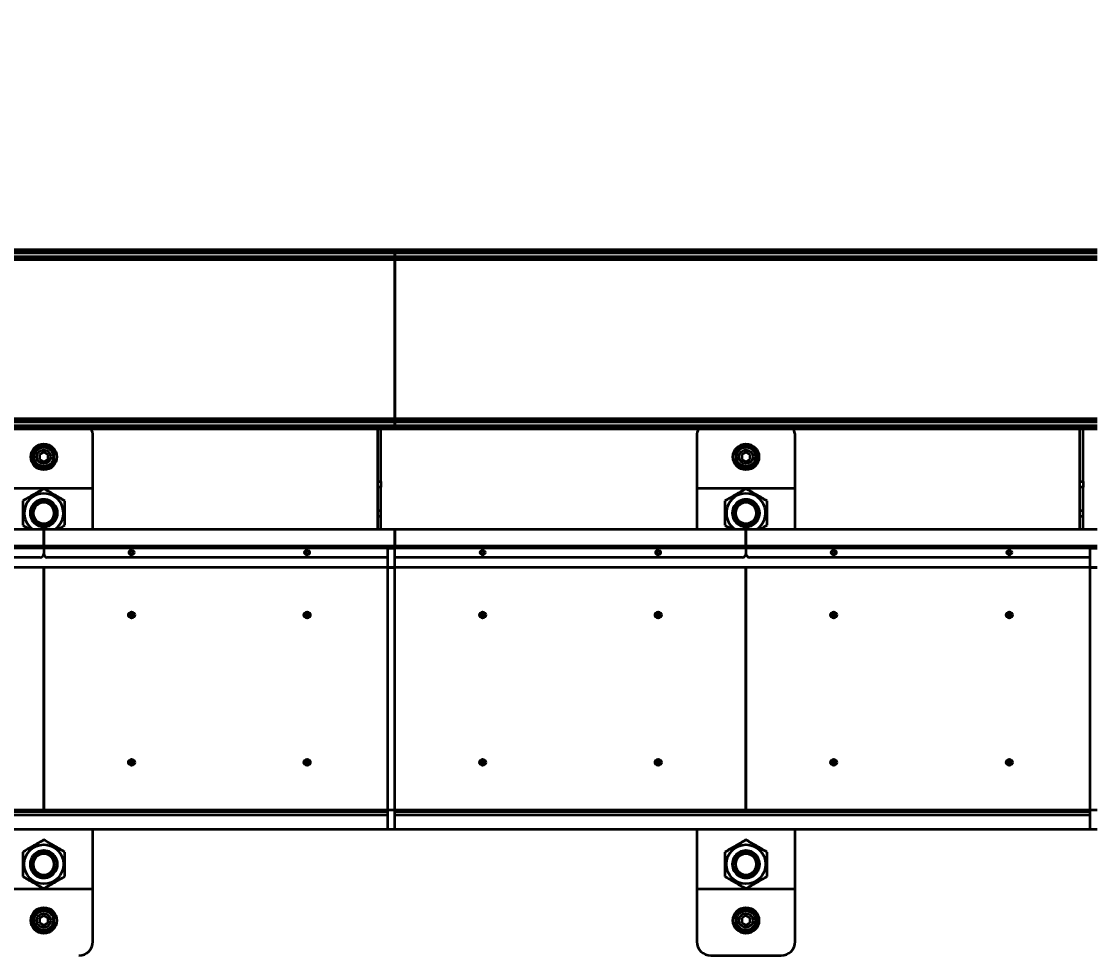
# Model space of a CAD drawing. Header units: millimetres. Extents: x 0 to 420, y 0 to 297.
# Drawn here: x 226 to 241.27, y 159.39 to 172.69 of the extents above; entities that cross this region are included whole.
import ezdxf

# ---------------------------------------------------------------- set-up
doc = ezdxf.new("R2010")
doc.units = ezdxf.units.MM
doc.layers.add('尺寸线层', color=150, linetype='Continuous')
doc.styles.add('SLDTEXTSTYLE2', font='TXT', dxfattribs={"width": 0.7})
doc.dimstyles.new('SLDDIMSTYLE0', dxfattribs={"dimtxt": 3.5, "dimasz": 3.302, "dimexe": 0, "dimexo": 0.0625, "dimgap": 0.875, "dimtad": 1, "dimdec": 1, "dimlfac": 100, "dimrnd": 1e-09, "dimzin": 12, "dimdsep": 46, "dimtxsty": 'SLDTEXTSTYLE2', "dimsah": 1, "dimcen": 0.09, "dimadec": 0, "dimazin": 3, "dimtfac": 1, "dimtdec": 3, "dimtofl": 0, "dimtmove": 0, "dimatfit": 3, "dimfxl": 0, "dimfrac": 2, "dimtolj": 1, "dimtzin": 12, "dimarcsym": 0})

# ---------------------------------------------------------------- blocks, each defined once
blk = doc.blocks.new('_D_6')
at = {"layer": '尺寸线层'}
for p, q in [((91.215, 164.917), (91.215, 234.192)), ((321.315, 165.187), (321.315, 234.192)), ((321.315, 233.192), (91.215, 233.192))]:
    blk.add_line(p, q, dxfattribs=at)
for points in [[(91.215, 233.192), (94.517, 232.684), (94.517, 233.7)], [(321.315, 233.192), (318.013, 233.7), (318.013, 232.684)]]:
    blk.add_solid(points, dxfattribs=at)
at = {"layer": '尺寸线层', "insert": (205.173, 237.704), "char_height": 3.5, "attachment_point": 1, "style": 'SLDTEXTSTYLE2'}
blk.add_mtext('23010', dxfattribs=at)
blk = doc.blocks.new('_D_7')
at = {"layer": '尺寸线层'}
for p, q in [((70.597, 160.402), (70.597, 246.192)), ((332.816, 175.117), (332.816, 246.192)), ((332.816, 245.192), (70.597, 245.192))]:
    blk.add_line(p, q, dxfattribs=at)
for points in [[(70.597, 245.192), (73.899, 244.684), (73.899, 245.7)], [(332.816, 245.192), (329.514, 245.7), (329.514, 244.684)]]:
    blk.add_solid(points, dxfattribs=at)
at = {"layer": '尺寸线层', "insert": (202.876, 249.704), "char_height": 3.5, "attachment_point": 1, "style": 'SLDTEXTSTYLE2'}
blk.add_mtext('26221.85', dxfattribs=at)

msp = doc.modelspace()

# ---------------------------------------------------------------- linework, layer by layer
at = {"color": 7, "linetype": 'Continuous', "lineweight": 35}
for p, q in [((231.3154, 169.4422), (221.3154, 169.4422)), ((221.3154, 169.4372), (231.3154, 169.4372)), ((231.3154, 169.4019), (221.3154, 169.4019)), ((221.3154, 169.3976), (231.3154, 169.3976)), ((231.3154, 169.3429), (221.3154, 169.3429)), ((221.3154, 169.3422), (231.3154, 169.3422)), ((221.3154, 169.3372), (231.3154, 169.3372)), ((231.3154, 169.4422), (231.3154, 169.4372)), ((241.3154, 169.4422), (231.3154, 169.4422)), ((231.3154, 169.4372), (231.3154, 169.4422)), ((231.3154, 169.4019), (231.3154, 169.4372)), ((231.3154, 169.4372), (231.3154, 169.4019)), ((231.3154, 169.4372), (241.3154, 169.4372)), ((231.3154, 169.4019), (231.3154, 169.3976)), ((231.3154, 169.3976), (231.3154, 169.4019)), ((241.3154, 169.4019), (231.3154, 169.4019)), ((231.3154, 169.3429), (231.3154, 169.3976)), ((231.3154, 169.3976), (241.3154, 169.3976)), ((231.3154, 169.3976), (231.3154, 169.3429)), ((231.3154, 169.3429), (231.3154, 169.3422)), ((241.3154, 169.3429), (231.3154, 169.3429)), ((231.3154, 169.3422), (231.3154, 169.3429)), ((231.3154, 169.3372), (231.3154, 169.3422)), ((231.3154, 169.3422), (241.3154, 169.3422)), ((231.3154, 169.3422), (231.3154, 169.3372)), ((231.3154, 169.2972), (231.3154, 169.3372)), ((231.3154, 169.3372), (241.3154, 169.3372)), ((231.3154, 169.3372), (231.3154, 169.2972)), ((231.3154, 169.2972), (221.3154, 169.2972)), ((231.3154, 167.0372), (231.3154, 169.2972)), ((231.3154, 169.2972), (231.3154, 167.0372)), ((241.3154, 169.2972), (231.3154, 169.2972)), ((221.3154, 167.0372), (231.3154, 167.0372)), ((231.3154, 167.0372), (231.3154, 166.9972)), ((231.3154, 166.9972), (231.3154, 167.0372)), ((231.3154, 167.0372), (241.3154, 167.0372)), ((231.3154, 166.9972), (221.3154, 166.9972)), ((231.3154, 166.9922), (221.3154, 166.9922)), ((221.3154, 166.9916), (231.3154, 166.9916)), ((231.3154, 166.9369), (221.3154, 166.9369)), ((221.3154, 166.9326), (231.3154, 166.9326)), ((231.3154, 166.8972), (221.3154, 166.8972)), ((221.3154, 166.8922), (231.3154, 166.8922)), ((231.0654, 166.8922), (231.0654, 166.1403)), ((231.1154, 166.1403), (231.1154, 166.8922)), ((241.3154, 166.9972), (231.3154, 166.9972)), ((231.3154, 166.9972), (231.3154, 166.9922)), ((231.3154, 166.9922), (231.3154, 166.9972)), ((241.3154, 166.9922), (231.3154, 166.9922)), ((231.3154, 166.9916), (231.3154, 166.9922)), ((231.3154, 166.9922), (231.3154, 166.9916)), ((231.3154, 166.9916), (241.3154, 166.9916)), ((231.3154, 166.9916), (231.3154, 166.9369)), ((231.3154, 166.9369), (231.3154, 166.9916)), ((231.3154, 166.9326), (231.3154, 166.9369)), ((241.3154, 166.9369), (231.3154, 166.9369)), ((231.3154, 166.9369), (231.3154, 166.9326)), ((231.3154, 166.9326), (231.3154, 166.8972)), ((231.3154, 166.9326), (241.3154, 166.9326)), ((231.3154, 166.8972), (231.3154, 166.9326)), ((241.3154, 166.8972), (231.3154, 166.8972)), ((231.3154, 166.8922), (231.3154, 166.8972)), ((231.3154, 166.8972), (231.3154, 166.8922)), ((231.3154, 166.8922), (241.3154, 166.8922)), ((241.0654, 166.8922), (241.0654, 166.1403)), ((241.1154, 166.1403), (241.1154, 166.8922)), ((227.0154, 166.0422), (227.0154, 166.7922)), ((235.6154, 166.7922), (235.6154, 166.0422)), ((237.0154, 166.0422), (237.0154, 166.7922)), ((226.3154, 166.5615), (226.2554, 166.5269)), ((226.2554, 166.5269), (226.2554, 166.4576)), ((226.2554, 166.4576), (226.3154, 166.423)), ((226.3754, 166.5269), (226.3154, 166.5615)), ((226.3154, 166.423), (226.3754, 166.4576)), ((226.3754, 166.4576), (226.3754, 166.5269)), ((236.3154, 166.5615), (236.2554, 166.5269)), ((236.2554, 166.5269), (236.2554, 166.4576)), ((236.2554, 166.4576), (236.3154, 166.423)), ((236.3754, 166.5269), (236.3154, 166.5615)), ((236.3154, 166.423), (236.3754, 166.4576)), ((236.3754, 166.4576), (236.3754, 166.5269)), ((231.0654, 166.1403), (231.1154, 166.1403)), ((231.0654, 166.1403), (231.0654, 166.0622)), ((231.1154, 166.1403), (231.1154, 166.0622)), ((241.0654, 166.1403), (241.1154, 166.1403)), ((241.0654, 166.1403), (241.0654, 166.0622)), ((241.1154, 166.1403), (241.1154, 166.0622)), ((227.0154, 166.0422), (225.6154, 166.0422)), ((227.0154, 165.4622), (227.0154, 166.0422)), ((231.1154, 166.0622), (231.0654, 166.0622)), ((231.0654, 166.0622), (231.0654, 165.7223)), ((231.1154, 165.7223), (231.1154, 166.0622)), ((235.6154, 166.0422), (235.6154, 165.4622)), ((237.0154, 166.0422), (235.6154, 166.0422)), ((237.0154, 165.4622), (237.0154, 166.0422)), ((241.1154, 166.0622), (241.0654, 166.0622)), ((241.0654, 166.0622), (241.0654, 165.7223)), ((241.1154, 165.7223), (241.1154, 166.0622)), ((226.1465, 165.7897), (226.3154, 165.8872)), ((226.3154, 165.8872), (226.4842, 165.7897)), ((236.1465, 165.7897), (236.3154, 165.8872)), ((236.3154, 165.8872), (236.4842, 165.7897)), ((226.1465, 165.7897), (226.1465, 165.5947)), ((226.466, 165.7022), (226.4663, 165.6895)), ((226.4842, 165.7897), (226.4842, 165.5947)), ((231.1154, 165.7223), (231.0654, 165.7223)), ((231.0654, 165.7223), (231.0654, 165.6442)), ((231.1154, 165.6442), (231.1154, 165.7223)), ((236.1465, 165.7897), (236.1465, 165.5947)), ((236.466, 165.7022), (236.4663, 165.6895)), ((236.4842, 165.7897), (236.4842, 165.5947)), ((241.1154, 165.7223), (241.0654, 165.7223)), ((241.0654, 165.7223), (241.0654, 165.6442)), ((241.1154, 165.6442), (241.1154, 165.7223)), ((226.1465, 165.5947), (226.3154, 165.4972)), ((226.3154, 165.4972), (226.4842, 165.5947)), ((231.1154, 165.6442), (231.0654, 165.6442)), ((231.0654, 165.6442), (231.0654, 165.4622)), ((231.1154, 165.4622), (231.1154, 165.6442)), ((236.1465, 165.5947), (236.3154, 165.4972)), ((236.3154, 165.4972), (236.4842, 165.5947)), ((241.1154, 165.6442), (241.0654, 165.6442)), ((241.0654, 165.6442), (241.0654, 165.4622)), ((241.1154, 165.4622), (241.1154, 165.6442)), ((221.3154, 165.4622), (226.3154, 165.4622)), ((226.3154, 165.4622), (231.3154, 165.4622)), ((226.3154, 165.2222), (226.3154, 165.4622)), ((226.3154, 165.4622), (226.3154, 165.2222)), ((231.3154, 165.2222), (231.3154, 165.4622)), ((231.3154, 165.4622), (231.3154, 165.2222)), ((231.3154, 165.4622), (236.3154, 165.4622)), ((236.3154, 165.4622), (241.3154, 165.4622)), ((236.3154, 165.2222), (236.3154, 165.4622)), ((236.3154, 165.4622), (236.3154, 165.2222)), ((226.3154, 165.2222), (221.3154, 165.2222)), ((226.3154, 165.2222), (226.3154, 165.2022)), ((231.3154, 165.2222), (226.3154, 165.2222)), ((226.3154, 165.2022), (226.3154, 165.2222)), ((231.3154, 165.2222), (231.3154, 165.2022)), ((236.3154, 165.2222), (231.3154, 165.2222)), ((231.3154, 165.2022), (231.3154, 165.2222)), ((241.3154, 165.2222), (236.3154, 165.2222)), ((236.3154, 165.2222), (236.3154, 165.2022)), ((236.3154, 165.2022), (236.3154, 165.2222)), ((221.3154, 165.2022), (226.3154, 165.2022)), ((226.3154, 165.1922), (221.3154, 165.1922)), ((226.2654, 165.0622), (221.3154, 165.0622)), ((226.3154, 165.2022), (231.3154, 165.2022)), ((226.3154, 165.1922), (226.3154, 165.2022)), ((226.3154, 165.2022), (226.3154, 165.1922)), ((226.3154, 165.1922), (226.3154, 165.1122)), ((226.3154, 165.1922), (226.3154, 165.1122)), ((231.2154, 165.1922), (226.3154, 165.1922)), ((231.2154, 165.0622), (226.3654, 165.0622)), ((231.2154, 165.1922), (231.3154, 165.1922)), ((231.2154, 164.9172), (231.2154, 165.1922)), ((231.3154, 165.1922), (231.3154, 165.2022)), ((231.3154, 165.2022), (236.3154, 165.2022)), ((231.3154, 165.2022), (231.3154, 165.1922)), ((231.3154, 164.9172), (231.3154, 165.1922)), ((236.3154, 165.1922), (231.3154, 165.1922)), ((236.2654, 165.0622), (231.3154, 165.0622)), ((236.3154, 165.2022), (241.3154, 165.2022)), ((236.3154, 165.1922), (236.3154, 165.2022)), ((236.3154, 165.2022), (236.3154, 165.1922)), ((236.3154, 165.1922), (236.3154, 165.1122)), ((236.3154, 165.1922), (236.3154, 165.1122)), ((241.2154, 165.1922), (236.3154, 165.1922)), ((241.2154, 165.0622), (236.3654, 165.0622)), ((241.2154, 165.1922), (241.3154, 165.1922)), ((241.2154, 164.9172), (241.2154, 165.1922)), ((226.3154, 164.9172), (221.3154, 164.9172)), ((226.3154, 161.4672), (226.3154, 164.9172)), ((226.3154, 164.9172), (226.3154, 161.4672)), ((231.3154, 164.9172), (226.3154, 164.9172)), ((231.2154, 161.4672), (231.2154, 164.9172)), ((231.2154, 164.9172), (231.3154, 164.9172)), ((236.3154, 164.9172), (231.3154, 164.9172)), ((231.3154, 161.4672), (231.3154, 164.9172)), ((236.3154, 161.4672), (236.3154, 164.9172)), ((236.3154, 164.9172), (236.3154, 161.4672)), ((241.3154, 164.9172), (236.3154, 164.9172)), ((241.2154, 161.4672), (241.2154, 164.9172)), ((241.2154, 164.9172), (241.3154, 164.9172)), ((221.3154, 161.4672), (226.3154, 161.4672)), ((221.3154, 161.4422), (231.2154, 161.4422)), ((231.2154, 161.3922), (221.3154, 161.3922)), ((226.3154, 161.4672), (231.3154, 161.4672)), ((231.2154, 161.4672), (231.3154, 161.4672)), ((231.2154, 161.1922), (231.2154, 161.4672)), ((231.3154, 161.4672), (236.3154, 161.4672)), ((231.3154, 161.1922), (231.3154, 161.4672)), ((231.3154, 161.4422), (241.2154, 161.4422)), ((241.2154, 161.3922), (231.3154, 161.3922)), ((236.3154, 161.4672), (241.3154, 161.4672)), ((241.2154, 161.4672), (241.3154, 161.4672)), ((241.2154, 161.1922), (241.2154, 161.4672)), ((221.3154, 161.1922), (231.2154, 161.1922)), ((227.0154, 160.3422), (227.0154, 161.1922)), ((231.2154, 161.1922), (231.3154, 161.1922)), ((231.3154, 161.1922), (241.2154, 161.1922)), ((235.6154, 161.1922), (235.6154, 160.3422)), ((237.0154, 160.3422), (237.0154, 161.1922)), ((241.2154, 161.1922), (241.3154, 161.1922)), ((226.1655, 160.8007), (226.1465, 160.7897)), ((226.1465, 160.7897), (226.1465, 160.7678)), ((226.3154, 160.8872), (226.2964, 160.8763)), ((226.3344, 160.8763), (226.3154, 160.8872)), ((226.4842, 160.7897), (226.4652, 160.8007)), ((226.4842, 160.7897), (226.4842, 160.7678)), ((236.1655, 160.8007), (236.1465, 160.7897)), ((236.1465, 160.7897), (236.1465, 160.7678)), ((236.3154, 160.8872), (236.2964, 160.8763)), ((236.3344, 160.8763), (236.3154, 160.8872)), ((236.4842, 160.7897), (236.4652, 160.8007)), ((236.4842, 160.7897), (236.4842, 160.7678)), ((226.4659, 160.7039), (226.4659, 160.6809)), ((236.4659, 160.7039), (236.4659, 160.6809)), ((226.1465, 160.6167), (226.1465, 160.5947)), ((226.1655, 160.5838), (226.1465, 160.5947)), ((226.3154, 160.4972), (226.2964, 160.5082)), ((226.3344, 160.5082), (226.3154, 160.4972)), ((226.4842, 160.5947), (226.4652, 160.5838)), ((226.4842, 160.6167), (226.4842, 160.5947)), ((236.1465, 160.6167), (236.1465, 160.5947)), ((236.1655, 160.5838), (236.1465, 160.5947)), ((236.3154, 160.4972), (236.2964, 160.5082)), ((236.3344, 160.5082), (236.3154, 160.4972)), ((236.4842, 160.5947), (236.4652, 160.5838)), ((236.4842, 160.6167), (236.4842, 160.5947)), ((225.6154, 160.3422), (227.0154, 160.3422)), ((227.0154, 159.5922), (227.0154, 160.3422)), ((235.6154, 160.3422), (237.0154, 160.3422)), ((235.6154, 160.3422), (235.6154, 159.5922)), ((237.0154, 159.5922), (237.0154, 160.3422)), ((226.3154, 159.9615), (226.2554, 159.9269)), ((226.2554, 159.9269), (226.2554, 159.8576)), ((226.3754, 159.9269), (226.3154, 159.9615)), ((226.3754, 159.8576), (226.3754, 159.9269)), ((236.3154, 159.9615), (236.2554, 159.9269)), ((236.2554, 159.9269), (236.2554, 159.8576)), ((236.3754, 159.9269), (236.3154, 159.9615)), ((236.3754, 159.8576), (236.3754, 159.9269)), ((226.2554, 159.8576), (226.3154, 159.823)), ((226.3154, 159.823), (226.3754, 159.8576)), ((236.2554, 159.8576), (236.3154, 159.823)), ((236.3154, 159.823), (236.3754, 159.8576)), ((235.8154, 159.3922), (236.8154, 159.3922))]:
    msp.add_line(p, q, dxfattribs=at)
at = {"color": 7, "linetype": 'Continuous', "lineweight": 35, "flags": 128}
for points in [[(226.3771, 165.83), (226.3905, 165.8232), (226.4044, 165.8142)], [(236.3771, 165.83), (236.3905, 165.8232), (236.4044, 165.8142)], [(226.2451, 165.5586), (226.2427, 165.5599), (226.2336, 165.5653)], [(226.4014, 165.5682), (226.3995, 165.5668), (226.3816, 165.5565)], [(236.2451, 165.5586), (236.2427, 165.5599), (236.2336, 165.5653)], [(236.4014, 165.5682), (236.3995, 165.5668), (236.3816, 165.5565)], [(226.2276, 160.8151), (226.2379, 160.8219), (226.2533, 160.8299)], [(236.2276, 160.8151), (236.2379, 160.8219), (236.2533, 160.8299)], [(226.1647, 160.683), (226.1651, 160.7066), (226.1655, 160.7106)], [(236.1647, 160.683), (236.1651, 160.7066), (236.1655, 160.7106)]]:
    msp.add_lwpolyline(points, dxfattribs=at)
at = {"color": 7, "linetype": 'Continuous', "lineweight": 35}
for centre, radius in [((226.3154, 166.4922), 0.185), ((226.3154, 166.4922), 0.1385), ((226.3154, 166.4922), 0.1), ((236.3154, 166.4922), 0.185), ((236.3154, 166.4922), 0.1385), ((236.3154, 166.4922), 0.1), ((227.5654, 165.1322), 0.035), ((227.5654, 165.1322), 0.025), ((230.0654, 165.1322), 0.035), ((230.0654, 165.1322), 0.025), ((232.5654, 165.1322), 0.035), ((232.5654, 165.1322), 0.025), ((235.0654, 165.1322), 0.035), ((235.0654, 165.1322), 0.025), ((237.5654, 165.1322), 0.035), ((237.5654, 165.1322), 0.025), ((240.0654, 165.1322), 0.035), ((240.0654, 165.1322), 0.025), ((227.5654, 164.2422), 0.045), ((230.0654, 164.2422), 0.045), ((232.5654, 164.2422), 0.045), ((235.0654, 164.2422), 0.045), ((237.5654, 164.2422), 0.045), ((240.0654, 164.2422), 0.045), ((227.5654, 164.2422), 0.0275), ((227.5654, 164.2422), 0.021), ((230.0654, 164.2422), 0.0275), ((230.0654, 164.2422), 0.021), ((232.5654, 164.2422), 0.0275), ((232.5654, 164.2422), 0.021), ((235.0654, 164.2422), 0.0275), ((235.0654, 164.2422), 0.021), ((237.5654, 164.2422), 0.0275), ((237.5654, 164.2422), 0.021), ((240.0654, 164.2422), 0.0275), ((240.0654, 164.2422), 0.021), ((227.5654, 162.1422), 0.045), ((227.5654, 162.1422), 0.0275), ((227.5654, 162.1422), 0.021), ((230.0654, 162.1422), 0.045), ((230.0654, 162.1422), 0.0275), ((230.0654, 162.1422), 0.021), ((232.5654, 162.1422), 0.045), ((232.5654, 162.1422), 0.0275), ((232.5654, 162.1422), 0.021), ((235.0654, 162.1422), 0.045), ((235.0654, 162.1422), 0.0275), ((235.0654, 162.1422), 0.021), ((237.5654, 162.1422), 0.045), ((237.5654, 162.1422), 0.0275), ((237.5654, 162.1422), 0.021), ((240.0654, 162.1422), 0.045), ((240.0654, 162.1422), 0.0275), ((240.0654, 162.1422), 0.021), ((226.3154, 160.6922), 0.2795), ((236.3154, 160.6922), 0.2795), ((226.3154, 160.6922), 0.185), ((236.3154, 160.6922), 0.185), ((226.3154, 159.8922), 0.185), ((226.3154, 159.8922), 0.1385), ((236.3154, 159.8922), 0.185), ((236.3154, 159.8922), 0.1385), ((226.3154, 159.8922), 0.1), ((236.3154, 159.8922), 0.1)]:
    msp.add_circle(centre, radius, dxfattribs=at)
for centre, radius, start, end in [((226.8154, 166.7922), 0.2, 0, 30), ((235.8154, 166.7922), 0.2, 150, 180), ((236.8154, 166.7922), 0.2, 0, 30), ((226.3154, 165.6922), 0.2795, 304.62404, 235.37596), ((236.3154, 165.6922), 0.2795, 304.62404, 235.37596), ((226.3154, 165.6922), 0.195, 90, 150), ((226.3154, 165.6922), 0.15, 120, 180), ((226.3154, 165.6922), 0.15, 60, 120), ((226.3154, 165.6922), 0.195, 30, 90), ((226.3154, 165.6922), 0.15, 0, 60), ((236.3154, 165.6922), 0.195, 90, 150), ((236.3154, 165.6922), 0.15, 120, 180), ((236.3154, 165.6922), 0.15, 60, 120), ((236.3154, 165.6922), 0.195, 30, 90), ((236.3154, 165.6922), 0.15, 0, 60), ((226.3154, 165.6922), 0.195, 150, 210), ((226.3154, 165.6922), 0.151, 176.50763, 187.52903), ((226.3154, 165.6922), 0.15, 180, 240), ((226.3154, 165.6922), 0.15, 300, 0), ((226.3154, 165.6922), 0.195, 330, 30), ((236.3154, 165.6922), 0.195, 150, 210), ((236.3154, 165.6922), 0.151, 176.50763, 187.52903), ((236.3154, 165.6922), 0.15, 180, 240), ((236.3154, 165.6922), 0.15, 300, 0), ((236.3154, 165.6922), 0.195, 330, 30), ((226.3154, 165.6922), 0.195, 210, 270), ((226.3154, 165.6922), 0.15, 240, 300), ((226.3154, 165.6922), 0.195, 270, 330), ((236.3154, 165.6922), 0.195, 210, 270), ((236.3154, 165.6922), 0.15, 240, 300), ((236.3154, 165.6922), 0.195, 270, 330), ((226.2654, 165.1122), 0.05, 270, 0), ((226.3654, 165.1122), 0.05, 180, 270), ((236.2654, 165.1122), 0.05, 270, 0), ((236.3654, 165.1122), 0.05, 180, 270), ((226.3154, 160.6922), 0.195, 150, 210), ((226.3154, 160.6922), 0.195, 90, 150), ((226.3154, 160.6922), 0.15, 120, 180), ((226.3154, 160.6922), 0.15, 60, 120), ((226.3154, 160.6922), 0.195, 30, 90), ((226.3154, 160.6922), 0.15, 0, 60), ((226.3154, 160.6922), 0.195, 330, 30), ((236.3154, 160.6922), 0.195, 150, 210), ((236.3154, 160.6922), 0.195, 90, 150), ((236.3154, 160.6922), 0.15, 120, 180), ((236.3154, 160.6922), 0.15, 60, 120), ((236.3154, 160.6922), 0.195, 30, 90), ((236.3154, 160.6922), 0.15, 0, 60), ((236.3154, 160.6922), 0.195, 330, 30), ((226.3154, 160.6922), 0.151, 183.49237, 185.23986), ((226.3154, 160.6922), 0.15, 180, 240), ((226.3154, 160.6922), 0.15, 300, 0), ((236.3154, 160.6922), 0.151, 183.49237, 185.23986), ((236.3154, 160.6922), 0.15, 180, 240), ((236.3154, 160.6922), 0.15, 300, 0), ((226.3154, 160.6922), 0.195, 210, 270), ((226.3154, 160.6922), 0.15, 240, 300), ((226.3154, 160.6922), 0.195, 270, 330), ((236.3154, 160.6922), 0.195, 210, 270), ((236.3154, 160.6922), 0.15, 240, 300), ((236.3154, 160.6922), 0.195, 270, 330), ((226.8154, 159.5922), 0.2, 270, 0), ((235.8154, 159.5922), 0.2, 180, 270), ((236.8154, 159.5922), 0.2, 270, 0)]:
    msp.add_arc(centre, radius, start, end, dxfattribs=at)
for points, knots in [([(226.3154, 166.6654), (226.3024, 166.6579), (226.276, 166.6427), (226.237, 166.6202), (226.1998, 166.5987), (226.1769, 166.5855), (226.1654, 166.5788)], [0, 0, 0, 0, 0.2646136, 0.5349658, 0.7653524, 1, 1, 1, 1]), ([(226.1654, 166.5788), (226.1654, 166.5638), (226.1654, 166.5334), (226.1654, 166.4884), (226.1654, 166.4453), (226.1654, 166.419), (226.1654, 166.4056)], [0, 0, 0, 0, 0.2646136, 0.5349658, 0.7653524, 1, 1, 1, 1]), ([(226.4654, 166.5788), (226.4524, 166.5864), (226.426, 166.6016), (226.387, 166.6241), (226.3498, 166.6456), (226.3269, 166.6588), (226.3154, 166.6654)], [0, 0, 0, 0, 0.2646136, 0.5349658, 0.7653524, 1, 1, 1, 1]), ([(226.4654, 166.4056), (226.4654, 166.4207), (226.4654, 166.4511), (226.4654, 166.4961), (226.4654, 166.5391), (226.4654, 166.5655), (226.4654, 166.5788)], [0, 0, 0, 0, 0.2646136, 0.5349658, 0.7653524, 1, 1, 1, 1]), ([(236.3154, 166.6654), (236.3024, 166.6579), (236.276, 166.6427), (236.237, 166.6202), (236.1998, 166.5987), (236.1769, 166.5855), (236.1654, 166.5788)], [0, 0, 0, 0, 0.2646136, 0.5349658, 0.7653524, 1, 1, 1, 1]), ([(236.1654, 166.5788), (236.1654, 166.5638), (236.1654, 166.5334), (236.1654, 166.4884), (236.1654, 166.4453), (236.1654, 166.419), (236.1654, 166.4056)], [0, 0, 0, 0, 0.2646136, 0.5349658, 0.7653524, 1, 1, 1, 1]), ([(236.4654, 166.5788), (236.4524, 166.5864), (236.426, 166.6016), (236.387, 166.6241), (236.3498, 166.6456), (236.3269, 166.6588), (236.3154, 166.6654)], [0, 0, 0, 0, 0.2646136, 0.5349658, 0.7653524, 1, 1, 1, 1]), ([(236.4654, 166.4056), (236.4654, 166.4207), (236.4654, 166.4511), (236.4654, 166.4961), (236.4654, 166.5391), (236.4654, 166.5655), (236.4654, 166.5788)], [0, 0, 0, 0, 0.2646136, 0.5349658, 0.7653524, 1, 1, 1, 1]), ([(226.1654, 166.4056), (226.1784, 166.3981), (226.2047, 166.3829), (226.2437, 166.3604), (226.281, 166.3389), (226.3038, 166.3257), (226.3154, 166.319)], [0, 0, 0, 0, 0.2646136, 0.5349658, 0.7653524, 1, 1, 1, 1]), ([(226.3154, 166.319), (226.3284, 166.3266), (226.3547, 166.3417), (226.3937, 166.3643), (226.431, 166.3858), (226.4538, 166.399), (226.4654, 166.4056)], [0, 0, 0, 0, 0.2646136, 0.5349658, 0.7653524, 1, 1, 1, 1]), ([(236.1654, 166.4056), (236.1784, 166.3981), (236.2047, 166.3829), (236.2437, 166.3604), (236.281, 166.3389), (236.3038, 166.3257), (236.3154, 166.319)], [0, 0, 0, 0, 0.2646136, 0.5349658, 0.7653524, 1, 1, 1, 1]), ([(236.3154, 166.319), (236.3284, 166.3266), (236.3547, 166.3417), (236.3937, 166.3643), (236.431, 166.3858), (236.4538, 166.399), (236.4654, 166.4056)], [0, 0, 0, 0, 0.2646136, 0.5349658, 0.7653524, 1, 1, 1, 1]), ([(226.3154, 166.0387), (226.3024, 166.0312), (226.2765, 166.0162), (226.2366, 165.9932), (226.1959, 165.9697), (226.145, 165.9403), (226.0841, 165.9051), (226.0384, 165.8788), (226.0154, 165.8654)], [0, 0, 0, 0, 0.1323418, 0.2646462, 0.3999105, 0.5351505, 0.7654456, 1, 1, 1, 1]), ([(226.6154, 165.8654), (226.6024, 165.8729), (226.5765, 165.8879), (226.5366, 165.9109), (226.4959, 165.9344), (226.445, 165.9638), (226.3841, 165.999), (226.3384, 166.0253), (226.3154, 166.0387)], [0, 0, 0, 0, 0.1323418, 0.2646462, 0.3999105, 0.5351505, 0.7654456, 1, 1, 1, 1]), ([(236.3154, 166.0387), (236.3024, 166.0312), (236.2765, 166.0162), (236.2366, 165.9932), (236.1959, 165.9697), (236.145, 165.9403), (236.0841, 165.9051), (236.0384, 165.8788), (236.0154, 165.8654)], [0, 0, 0, 0, 0.1323418, 0.2646462, 0.3999105, 0.5351505, 0.7654456, 1, 1, 1, 1]), ([(236.6154, 165.8654), (236.6024, 165.8729), (236.5765, 165.8879), (236.5366, 165.9109), (236.4959, 165.9344), (236.445, 165.9638), (236.3841, 165.999), (236.3384, 166.0253), (236.3154, 166.0387)], [0, 0, 0, 0, 0.1323418, 0.2646462, 0.3999105, 0.5351505, 0.7654456, 1, 1, 1, 1]), ([(226.0154, 165.8654), (226.0154, 165.8505), (226.0154, 165.8205), (226.0154, 165.7745), (226.0154, 165.7275), (226.0154, 165.6688), (226.0154, 165.5984), (226.0154, 165.5457), (226.0154, 165.519)], [0, 0, 0, 0, 0.1323418, 0.2646462, 0.3999105, 0.5351505, 0.7654456, 1, 1, 1, 1]), ([(226.2404, 165.8221), (226.2278, 165.8149), (226.2027, 165.8004), (226.1778, 165.786), (226.1654, 165.7788)], [0, 0, 0, 0, 0.4977806, 1, 1, 1, 1]), ([(226.3154, 165.8654), (226.303, 165.8583), (226.2782, 165.844), (226.253, 165.8294), (226.2404, 165.8221)], [0, 0, 0, 0, 0.4981128, 1, 1, 1, 1]), ([(226.3904, 165.8221), (226.3778, 165.8294), (226.3527, 165.8439), (226.3278, 165.8582), (226.3154, 165.8654)], [0, 0, 0, 0, 0.4977806, 1, 1, 1, 1]), ([(226.4654, 165.7788), (226.453, 165.786), (226.4282, 165.8003), (226.403, 165.8149), (226.3904, 165.8221)], [0, 0, 0, 0, 0.4981128, 1, 1, 1, 1]), ([(226.6154, 165.519), (226.6154, 165.534), (226.6154, 165.5639), (226.6154, 165.61), (226.6154, 165.657), (226.6154, 165.7157), (226.6154, 165.7861), (226.6154, 165.8388), (226.6154, 165.8654)], [0, 0, 0, 0, 0.1323418, 0.2646462, 0.3999105, 0.5351505, 0.7654456, 1, 1, 1, 1]), ([(236.0154, 165.8654), (236.0154, 165.8505), (236.0154, 165.8205), (236.0154, 165.7745), (236.0154, 165.7275), (236.0154, 165.6688), (236.0154, 165.5984), (236.0154, 165.5457), (236.0154, 165.519)], [0, 0, 0, 0, 0.1323418, 0.2646462, 0.3999105, 0.5351505, 0.7654456, 1, 1, 1, 1]), ([(236.2404, 165.8221), (236.2278, 165.8149), (236.2027, 165.8004), (236.1778, 165.786), (236.1654, 165.7788)], [0, 0, 0, 0, 0.4977806, 1, 1, 1, 1]), ([(236.3154, 165.8654), (236.303, 165.8583), (236.2782, 165.844), (236.253, 165.8294), (236.2404, 165.8221)], [0, 0, 0, 0, 0.4981128, 1, 1, 1, 1]), ([(236.3904, 165.8221), (236.3778, 165.8294), (236.3527, 165.8439), (236.3278, 165.8582), (236.3154, 165.8654)], [0, 0, 0, 0, 0.4977806, 1, 1, 1, 1]), ([(236.4654, 165.7788), (236.453, 165.786), (236.4282, 165.8003), (236.403, 165.8149), (236.3904, 165.8221)], [0, 0, 0, 0, 0.4981128, 1, 1, 1, 1]), ([(236.6154, 165.519), (236.6154, 165.534), (236.6154, 165.5639), (236.6154, 165.61), (236.6154, 165.657), (236.6154, 165.7157), (236.6154, 165.7861), (236.6154, 165.8388), (236.6154, 165.8654)], [0, 0, 0, 0, 0.1323418, 0.2646462, 0.3999105, 0.5351505, 0.7654456, 1, 1, 1, 1]), ([(226.1654, 165.7788), (226.1654, 165.7646), (226.1654, 165.7359), (226.1654, 165.7068), (226.1654, 165.6922)], [0, 0, 0, 0, 0.4981128, 1, 1, 1, 1]), ([(226.1654, 165.6922), (226.1654, 165.6778), (226.1654, 165.6487), (226.1654, 165.62), (226.1654, 165.6056)], [0, 0, 0, 0, 0.4977806, 1, 1, 1, 1]), ([(226.4654, 165.6922), (226.4654, 165.7067), (226.4654, 165.7358), (226.4654, 165.7644), (226.4654, 165.7788)], [0, 0, 0, 0, 0.4977806, 1, 1, 1, 1]), ([(226.4654, 165.6056), (226.4654, 165.6199), (226.4654, 165.6486), (226.4654, 165.6777), (226.4654, 165.6922)], [0, 0, 0, 0, 0.4981128, 1, 1, 1, 1]), ([(236.1654, 165.7788), (236.1654, 165.7646), (236.1654, 165.7359), (236.1654, 165.7068), (236.1654, 165.6922)], [0, 0, 0, 0, 0.4981128, 1, 1, 1, 1]), ([(236.1654, 165.6922), (236.1654, 165.6778), (236.1654, 165.6487), (236.1654, 165.62), (236.1654, 165.6056)], [0, 0, 0, 0, 0.4977806, 1, 1, 1, 1]), ([(236.4654, 165.6922), (236.4654, 165.7067), (236.4654, 165.7358), (236.4654, 165.7644), (236.4654, 165.7788)], [0, 0, 0, 0, 0.4977806, 1, 1, 1, 1]), ([(236.4654, 165.6056), (236.4654, 165.6199), (236.4654, 165.6486), (236.4654, 165.6777), (236.4654, 165.6922)], [0, 0, 0, 0, 0.4981128, 1, 1, 1, 1]), ([(226.0154, 165.519), (226.0283, 165.5115), (226.0543, 165.4966), (226.0872, 165.4776), (226.1071, 165.4661), (226.1137, 165.4622)], [0, 0, 0, 0, 0.4009566, 0.8017998, 1, 1, 1, 1]), ([(226.1654, 165.6056), (226.1777, 165.5985), (226.2026, 165.5842), (226.2277, 165.5696), (226.2404, 165.5623)], [0, 0, 0, 0, 0.4981128, 1, 1, 1, 1]), ([(226.2404, 165.5623), (226.2529, 165.5551), (226.2781, 165.5406), (226.3029, 165.5262), (226.3154, 165.519)], [0, 0, 0, 0, 0.4977806, 1, 1, 1, 1]), ([(226.3154, 165.519), (226.3277, 165.5262), (226.3526, 165.5405), (226.3777, 165.555), (226.3904, 165.5623)], [0, 0, 0, 0, 0.4981128, 1, 1, 1, 1]), ([(226.3904, 165.5623), (226.4029, 165.5696), (226.4281, 165.5841), (226.4529, 165.5984), (226.4654, 165.6056)], [0, 0, 0, 0, 0.4977806, 1, 1, 1, 1]), ([(226.517, 165.4622), (226.5266, 165.4678), (226.56, 165.4871), (226.5924, 165.5058), (226.6154, 165.519)], [0, 0, 0, 0, 0.2885167, 1, 1, 1, 1]), ([(236.0154, 165.519), (236.0283, 165.5115), (236.0543, 165.4966), (236.0872, 165.4776), (236.1071, 165.4661), (236.1137, 165.4622)], [0, 0, 0, 0, 0.4009566, 0.8017998, 1, 1, 1, 1]), ([(236.1654, 165.6056), (236.1777, 165.5985), (236.2026, 165.5842), (236.2277, 165.5696), (236.2404, 165.5623)], [0, 0, 0, 0, 0.4981128, 1, 1, 1, 1]), ([(236.2404, 165.5623), (236.2529, 165.5551), (236.2781, 165.5406), (236.3029, 165.5262), (236.3154, 165.519)], [0, 0, 0, 0, 0.4977806, 1, 1, 1, 1]), ([(236.3154, 165.519), (236.3277, 165.5262), (236.3526, 165.5405), (236.3777, 165.555), (236.3904, 165.5623)], [0, 0, 0, 0, 0.4981128, 1, 1, 1, 1]), ([(236.3904, 165.5623), (236.4029, 165.5696), (236.4281, 165.5841), (236.4529, 165.5984), (236.4654, 165.6056)], [0, 0, 0, 0, 0.4977806, 1, 1, 1, 1]), ([(236.517, 165.4622), (236.5266, 165.4678), (236.56, 165.4871), (236.5924, 165.5058), (236.6154, 165.519)], [0, 0, 0, 0, 0.2885167, 1, 1, 1, 1]), ([(226.3154, 161.0387), (226.3024, 161.0312), (226.2765, 161.0162), (226.2366, 160.9932), (226.1959, 160.9697), (226.145, 160.9403), (226.0841, 160.9051), (226.0384, 160.8788), (226.0154, 160.8654)], [0, 0, 0, 0, 0.1323418, 0.2646462, 0.3999105, 0.5351505, 0.7654456, 1, 1, 1, 1]), ([(226.6154, 160.8654), (226.6024, 160.8729), (226.5765, 160.8879), (226.5366, 160.9109), (226.4959, 160.9344), (226.445, 160.9638), (226.3841, 160.999), (226.3384, 161.0253), (226.3154, 161.0387)], [0, 0, 0, 0, 0.1323418, 0.2646462, 0.3999105, 0.5351505, 0.7654456, 1, 1, 1, 1]), ([(236.3154, 161.0387), (236.3024, 161.0312), (236.2765, 161.0162), (236.2366, 160.9932), (236.1959, 160.9697), (236.145, 160.9403), (236.0841, 160.9051), (236.0384, 160.8788), (236.0154, 160.8654)], [0, 0, 0, 0, 0.1323418, 0.2646462, 0.3999105, 0.5351505, 0.7654456, 1, 1, 1, 1]), ([(236.6154, 160.8654), (236.6024, 160.8729), (236.5765, 160.8879), (236.5366, 160.9109), (236.4959, 160.9344), (236.445, 160.9638), (236.3841, 160.999), (236.3384, 161.0253), (236.3154, 161.0387)], [0, 0, 0, 0, 0.1323418, 0.2646462, 0.3999105, 0.5351505, 0.7654456, 1, 1, 1, 1]), ([(226.0154, 160.8654), (226.0154, 160.8505), (226.0154, 160.8205), (226.0154, 160.7745), (226.0154, 160.7275), (226.0154, 160.6688), (226.0154, 160.5984), (226.0154, 160.5457), (226.0154, 160.519)], [0, 0, 0, 0, 0.13234181, 0.2646462, 0.39991053, 0.53515046, 0.76544562, 1, 1, 1, 1]), ([(226.2404, 160.8221), (226.2278, 160.8149), (226.2027, 160.8004), (226.1778, 160.786), (226.1654, 160.7788)], [0, 0, 0, 0, 0.4977806, 1, 1, 1, 1]), ([(226.1654, 160.7788), (226.1654, 160.7646), (226.1654, 160.7359), (226.1654, 160.7068), (226.1654, 160.6922)], [0, 0, 0, 0, 0.4981128, 1, 1, 1, 1]), ([(226.3154, 160.8654), (226.303, 160.8583), (226.2782, 160.844), (226.253, 160.8294), (226.2404, 160.8221)], [0, 0, 0, 0, 0.4981128, 1, 1, 1, 1]), ([(226.3904, 160.8221), (226.3778, 160.8294), (226.3527, 160.8439), (226.3278, 160.8582), (226.3154, 160.8654)], [0, 0, 0, 0, 0.4977806, 1, 1, 1, 1]), ([(226.4654, 160.7788), (226.453, 160.786), (226.4282, 160.8003), (226.403, 160.8149), (226.3904, 160.8221)], [0, 0, 0, 0, 0.4981128, 1, 1, 1, 1]), ([(226.4654, 160.6922), (226.4654, 160.7067), (226.4654, 160.7358), (226.4654, 160.7644), (226.4654, 160.7788)], [0, 0, 0, 0, 0.4977806, 1, 1, 1, 1]), ([(226.6154, 160.519), (226.6154, 160.534), (226.6154, 160.5639), (226.6154, 160.61), (226.6154, 160.657), (226.6154, 160.7157), (226.6154, 160.7861), (226.6154, 160.8388), (226.6154, 160.8654)], [0, 0, 0, 0, 0.1323418, 0.2646462, 0.3999105, 0.5351505, 0.7654456, 1, 1, 1, 1]), ([(236.0154, 160.8654), (236.0154, 160.8505), (236.0154, 160.8205), (236.0154, 160.7745), (236.0154, 160.7275), (236.0154, 160.6688), (236.0154, 160.5984), (236.0154, 160.5457), (236.0154, 160.519)], [0, 0, 0, 0, 0.13234181, 0.2646462, 0.39991053, 0.53515046, 0.76544562, 1, 1, 1, 1]), ([(236.2404, 160.8221), (236.2278, 160.8149), (236.2027, 160.8004), (236.1778, 160.786), (236.1654, 160.7788)], [0, 0, 0, 0, 0.4977806, 1, 1, 1, 1]), ([(236.1654, 160.7788), (236.1654, 160.7646), (236.1654, 160.7359), (236.1654, 160.7068), (236.1654, 160.6922)], [0, 0, 0, 0, 0.4981128, 1, 1, 1, 1]), ([(236.3154, 160.8654), (236.303, 160.8583), (236.2782, 160.844), (236.253, 160.8294), (236.2404, 160.8221)], [0, 0, 0, 0, 0.4981128, 1, 1, 1, 1]), ([(236.3904, 160.8221), (236.3778, 160.8294), (236.3527, 160.8439), (236.3278, 160.8582), (236.3154, 160.8654)], [0, 0, 0, 0, 0.4977806, 1, 1, 1, 1]), ([(236.4654, 160.7788), (236.453, 160.786), (236.4282, 160.8003), (236.403, 160.8149), (236.3904, 160.8221)], [0, 0, 0, 0, 0.4981128, 1, 1, 1, 1]), ([(236.4654, 160.6922), (236.4654, 160.7067), (236.4654, 160.7358), (236.4654, 160.7644), (236.4654, 160.7788)], [0, 0, 0, 0, 0.4977806, 1, 1, 1, 1]), ([(236.6154, 160.519), (236.6154, 160.534), (236.6154, 160.5639), (236.6154, 160.61), (236.6154, 160.657), (236.6154, 160.7157), (236.6154, 160.7861), (236.6154, 160.8388), (236.6154, 160.8654)], [0, 0, 0, 0, 0.1323418, 0.2646462, 0.3999105, 0.5351505, 0.7654456, 1, 1, 1, 1]), ([(226.1654, 160.6922), (226.1654, 160.6778), (226.1654, 160.6487), (226.1654, 160.62), (226.1654, 160.6056)], [0, 0, 0, 0, 0.4977806, 1, 1, 1, 1]), ([(226.4654, 160.6056), (226.4654, 160.6199), (226.4654, 160.6486), (226.4654, 160.6777), (226.4654, 160.6922)], [0, 0, 0, 0, 0.4981128, 1, 1, 1, 1]), ([(236.1654, 160.6922), (236.1654, 160.6778), (236.1654, 160.6487), (236.1654, 160.62), (236.1654, 160.6056)], [0, 0, 0, 0, 0.4977806, 1, 1, 1, 1]), ([(236.4654, 160.6056), (236.4654, 160.6199), (236.4654, 160.6486), (236.4654, 160.6777), (236.4654, 160.6922)], [0, 0, 0, 0, 0.4981128, 1, 1, 1, 1]), ([(226.0154, 160.519), (226.0283, 160.5116), (226.0543, 160.4966), (226.0942, 160.4735), (226.1348, 160.4501), (226.1857, 160.4207), (226.2466, 160.3855), (226.2923, 160.3591), (226.3154, 160.3458)], [0, 0, 0, 0, 0.1323418, 0.2646462, 0.3999105, 0.5351505, 0.7654456, 1, 1, 1, 1]), ([(226.1654, 160.6056), (226.1777, 160.5985), (226.2026, 160.5842), (226.2277, 160.5696), (226.2404, 160.5623)], [0, 0, 0, 0, 0.4981128, 1, 1, 1, 1]), ([(226.2404, 160.5623), (226.2529, 160.5551), (226.2781, 160.5406), (226.3029, 160.5262), (226.3154, 160.519)], [0, 0, 0, 0, 0.4977806, 1, 1, 1, 1]), ([(226.3154, 160.519), (226.3277, 160.5262), (226.3526, 160.5405), (226.3777, 160.555), (226.3904, 160.5623)], [0, 0, 0, 0, 0.4981128, 1, 1, 1, 1]), ([(226.3154, 160.3458), (226.3283, 160.3533), (226.3543, 160.3683), (226.3942, 160.3913), (226.4348, 160.4148), (226.4857, 160.4442), (226.5466, 160.4793), (226.5923, 160.5057), (226.6154, 160.519)], [0, 0, 0, 0, 0.1323418, 0.2646462, 0.3999105, 0.5351505, 0.7654456, 1, 1, 1, 1]), ([(226.3904, 160.5623), (226.4029, 160.5696), (226.4281, 160.5841), (226.4529, 160.5984), (226.4654, 160.6056)], [0, 0, 0, 0, 0.4977806, 1, 1, 1, 1]), ([(236.0154, 160.519), (236.0283, 160.5116), (236.0543, 160.4966), (236.0942, 160.4735), (236.1348, 160.4501), (236.1857, 160.4207), (236.2466, 160.3855), (236.2923, 160.3591), (236.3154, 160.3458)], [0, 0, 0, 0, 0.1323418, 0.2646462, 0.3999105, 0.5351505, 0.7654456, 1, 1, 1, 1]), ([(236.1654, 160.6056), (236.1777, 160.5985), (236.2026, 160.5842), (236.2277, 160.5696), (236.2404, 160.5623)], [0, 0, 0, 0, 0.49811277, 1, 1, 1, 1]), ([(236.2404, 160.5623), (236.2529, 160.5551), (236.2781, 160.5406), (236.3029, 160.5262), (236.3154, 160.519)], [0, 0, 0, 0, 0.4977806, 1, 1, 1, 1]), ([(236.3154, 160.519), (236.3277, 160.5262), (236.3526, 160.5405), (236.3777, 160.555), (236.3904, 160.5623)], [0, 0, 0, 0, 0.4981128, 1, 1, 1, 1]), ([(236.3154, 160.3458), (236.3283, 160.3533), (236.3543, 160.3683), (236.3942, 160.3913), (236.4348, 160.4148), (236.4857, 160.4442), (236.5466, 160.4793), (236.5923, 160.5057), (236.6154, 160.519)], [0, 0, 0, 0, 0.1323418, 0.2646462, 0.3999105, 0.5351505, 0.7654456, 1, 1, 1, 1]), ([(236.3904, 160.5623), (236.4029, 160.5696), (236.4281, 160.5841), (236.4529, 160.5984), (236.4654, 160.6056)], [0, 0, 0, 0, 0.4977806, 1, 1, 1, 1]), ([(226.3154, 160.0654), (226.3024, 160.0579), (226.276, 160.0427), (226.237, 160.0202), (226.1998, 159.9987), (226.1769, 159.9855), (226.1654, 159.9788)], [0, 0, 0, 0, 0.2646136, 0.5349658, 0.7653524, 1, 1, 1, 1]), ([(226.4654, 159.9788), (226.4524, 159.9864), (226.426, 160.0016), (226.387, 160.0241), (226.3498, 160.0456), (226.3269, 160.0588), (226.3154, 160.0654)], [0, 0, 0, 0, 0.2646136, 0.5349658, 0.7653524, 1, 1, 1, 1]), ([(236.3154, 160.0654), (236.3024, 160.0579), (236.276, 160.0427), (236.237, 160.0202), (236.1998, 159.9987), (236.1769, 159.9855), (236.1654, 159.9788)], [0, 0, 0, 0, 0.2646136, 0.5349658, 0.7653524, 1, 1, 1, 1]), ([(236.4654, 159.9788), (236.4524, 159.9864), (236.426, 160.0016), (236.387, 160.0241), (236.3498, 160.0456), (236.3269, 160.0588), (236.3154, 160.0654)], [0, 0, 0, 0, 0.2646136, 0.5349658, 0.7653524, 1, 1, 1, 1]), ([(226.1654, 159.9788), (226.1654, 159.9638), (226.1654, 159.9334), (226.1654, 159.8884), (226.1654, 159.8453), (226.1654, 159.819), (226.1654, 159.8056)], [0, 0, 0, 0, 0.2646136, 0.5349658, 0.7653524, 1, 1, 1, 1]), ([(226.4654, 159.8056), (226.4654, 159.8207), (226.4654, 159.8511), (226.4654, 159.8961), (226.4654, 159.9391), (226.4654, 159.9655), (226.4654, 159.9788)], [0, 0, 0, 0, 0.2646136, 0.5349658, 0.7653524, 1, 1, 1, 1]), ([(236.1654, 159.9788), (236.1654, 159.9638), (236.1654, 159.9334), (236.1654, 159.8884), (236.1654, 159.8453), (236.1654, 159.819), (236.1654, 159.8056)], [0, 0, 0, 0, 0.2646136, 0.5349658, 0.7653524, 1, 1, 1, 1]), ([(236.4654, 159.8056), (236.4654, 159.8207), (236.4654, 159.8511), (236.4654, 159.8961), (236.4654, 159.9391), (236.4654, 159.9655), (236.4654, 159.9788)], [0, 0, 0, 0, 0.2646136, 0.5349658, 0.7653524, 1, 1, 1, 1]), ([(226.1654, 159.8056), (226.1784, 159.7981), (226.2047, 159.7829), (226.2437, 159.7604), (226.281, 159.7389), (226.3038, 159.7257), (226.3154, 159.719)], [0, 0, 0, 0, 0.2646136, 0.5349658, 0.7653524, 1, 1, 1, 1]), ([(226.3154, 159.719), (226.3284, 159.7266), (226.3547, 159.7417), (226.3937, 159.7643), (226.431, 159.7858), (226.4538, 159.799), (226.4654, 159.8056)], [0, 0, 0, 0, 0.2646136, 0.5349658, 0.7653524, 1, 1, 1, 1]), ([(236.1654, 159.8056), (236.1784, 159.7981), (236.2047, 159.7829), (236.2437, 159.7604), (236.281, 159.7389), (236.3038, 159.7257), (236.3154, 159.719)], [0, 0, 0, 0, 0.2646136, 0.5349658, 0.7653524, 1, 1, 1, 1]), ([(236.3154, 159.719), (236.3284, 159.7266), (236.3547, 159.7417), (236.3937, 159.7643), (236.431, 159.7858), (236.4538, 159.799), (236.4654, 159.8056)], [0, 0, 0, 0, 0.2646136, 0.5349658, 0.7653524, 1, 1, 1, 1])]:
    msp.add_open_spline(points, degree=3, knots=knots, dxfattribs=at)

# ---------------------------------------------------------------- dimensions: what is measured, and where the dimension line sits
at = {"layer": '尺寸线层'}
for base, p1, p2, picture, middle in [((70.597, 245.1922), (332.8156, 175.1167), (70.597, 160.4022), '_D_7', (209.0129, 245.1922)), ((91.2154, 233.1922), (321.3154, 165.1871), (91.2154, 164.9172), '_D_6', (209.0129, 233.1922))]:
    dim = msp.add_linear_dim(base=base, p1=p1, p2=p2, angle=0, dimstyle='SLDDIMSTYLE0', dxfattribs=at)
    dim.commit()
    dim.dimension.update_dxf_attribs({"geometry": picture, "text_midpoint": middle, "dimtype": 160})

doc.saveas('drawing.dxf')
